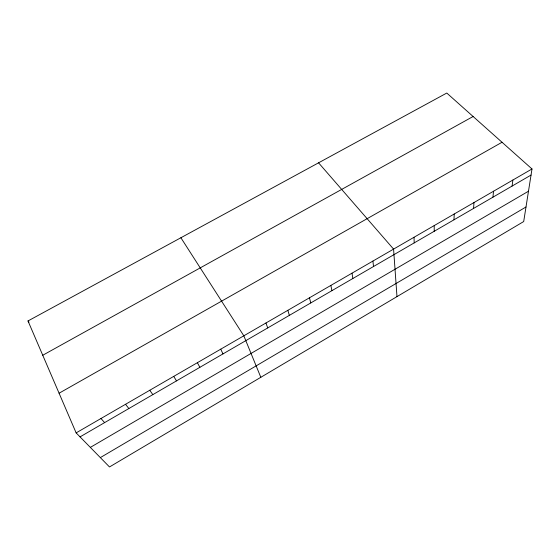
<?xml version="1.0" encoding="UTF-8"?>
<svg xmlns="http://www.w3.org/2000/svg" width="560" height="560" viewBox="0 0 560 560"><rect width="100%" height="100%" fill="white"/><g stroke="black" fill="none" stroke-linecap="round" stroke-linejoin="round"><path stroke-width="0.84" d="M434.21 231.28L434.224 225.575M453.999 219.793L454.209 214.004M473.571 208.432L473.977 202.559M492.933 197.19L493.528 191.24M512.085 186.074L512.869 180.047M532 168.966L523.698 221.55L109.501 466.956L76.139 432.887L28 320.95L446.782 93.044L532 168.966L76.139 432.887M100.345 457.604L525.994 206.997M90.349 447.391L528.486 191.219M80.052 436.877L531.034 175.07M59.08 393.211L502.026 142.261M42.749 355.25L473.109 116.501M100.996 418.502L104.608 422.625M318.563 162.82L393.575 249.109L396.984 296.625M28 320.95L28.994 322.119M125.538 404.292L128.863 408.541M149.779 390.257L152.824 394.632M180.887 237.748L243.824 335.811L260.82 377.3M173.726 376.39L176.491 380.891M197.372 362.698L199.878 367.318M220.738 349.174L222.978 353.906M265.965 322.994L267.708 327.943M287.847 310.324L289.352 315.378M309.477 297.801L310.751 302.953M330.862 285.418L331.912 290.668M352.009 273.175L352.828 278.523M372.911 261.072L373.52 266.518M414.015 237.279L414.204 242.9"/></g></svg>
